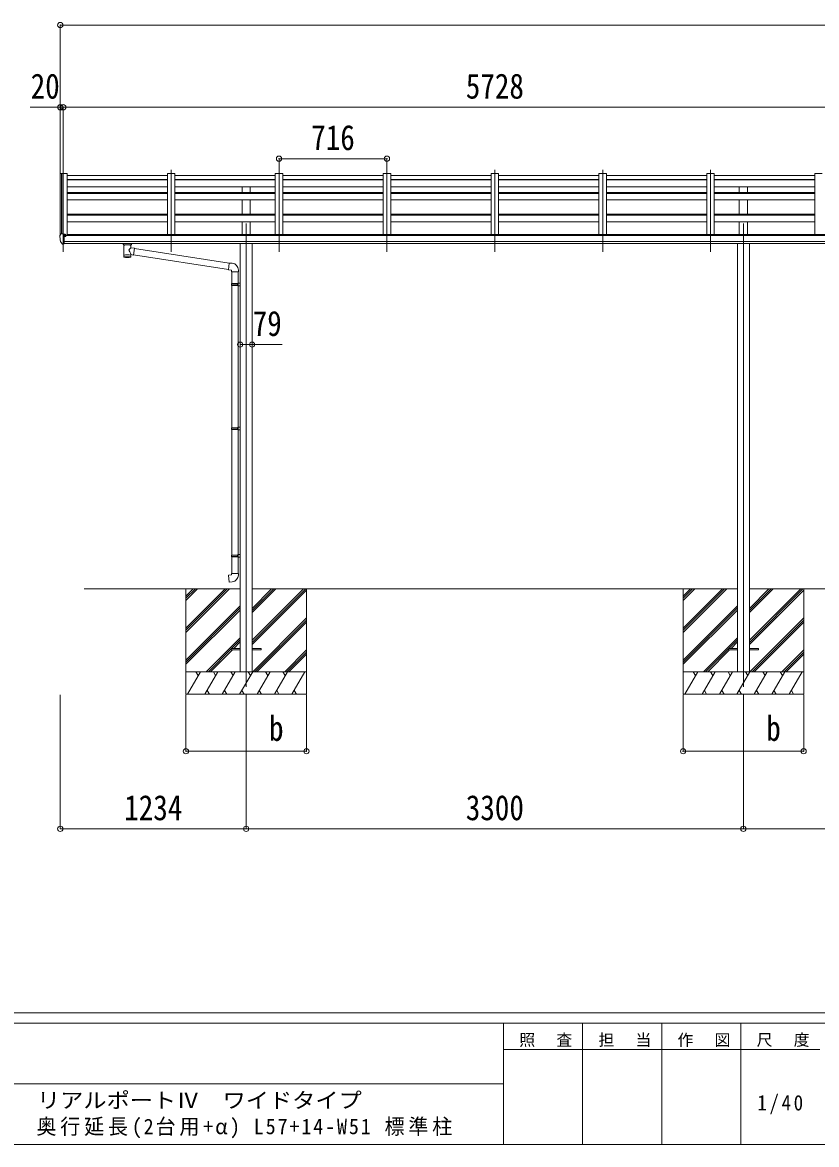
# Model space of a CAD drawing. Units: millimetres at full size. Extents: x -9783 to 9892, y -6828 to 6752.
# Drawn here: x 13 to 5283, y -6828 to 620 of the extents above; entities that cross this region are included whole.
import ezdxf
from ezdxf.enums import TextEntityAlignment as Align

# ---------------------------------------------------------------- set-up
doc = ezdxf.new("R2010")
doc.units = ezdxf.units.MM
doc.header["$LTSCALE"] = 35
doc.header["$PDMODE"] = 32
doc.header["$PDSIZE"] = 35
for name, color, linetype, lineweight in [('0-0_0', 7, 'Continuous', 9), ('0-1_本体', 4, 'Continuous', 9), ('0-2_部品', 7, 'Continuous', 9), ('0-8_PARTS2', 2, 'Continuous', 9), ('0-A_寸法', 6, 'Continuous', 9), ('F-0_240', 7, 'Continuous', 9)]:
    doc.layers.add(name, color=color, linetype=linetype, lineweight=lineweight)
doc.styles.add('ＭＳ ゴシック', font='')
doc.styles.get('ＭＳ ゴシック').set_extended_font_data('MS Gothic')

msp = doc.modelspace()

# ---------------------------------------------------------------- linework, layer by layer
at = {"layer": '0-0_0'}
for p, q in [((421.74, -3139.42), (1458.24, -3139.42)), ((1097.74, -3139.42), (1097.74, -3839.42)), ((1097.74, -3400.15), (1358.47, -3139.42)), ((1097.74, -3414.29), (1372.61, -3139.42)), ((1097.74, -3428.44), (1386.75, -3139.42)), ((1097.74, -3216.31), (1174.62, -3139.42)), ((1097.74, -3202.16), (1160.48, -3139.42)), ((1097.74, -3188.02), (1146.34, -3139.42)), ((1537.24, -3481.15), (1878.97, -3139.42)), ((1537.24, -3495.29), (1893.11, -3139.42)), ((1537.24, -3297.3), (1695.12, -3139.42)), ((1537.24, -3283.16), (1680.98, -3139.42)), ((1537.24, -3269.02), (1666.84, -3139.42)), ((1537.24, -3139.42), (4758.24, -3139.42)), ((1537.24, -3509.44), (1897.74, -3148.94)), ((1897.74, -3139.42), (1897.74, -3839.42)), ((4397.74, -3139.42), (4397.74, -3839.42)), ((4397.74, -3400.15), (4658.47, -3139.42)), ((4397.74, -3414.29), (4672.61, -3139.42)), ((4397.74, -3428.44), (4686.75, -3139.42)), ((4397.74, -3216.31), (4474.62, -3139.42)), ((4397.74, -3202.16), (4460.48, -3139.42)), ((4397.74, -3188.02), (4446.34, -3139.42)), ((4837.24, -3481.15), (5178.97, -3139.42)), ((4837.24, -3495.29), (5193.11, -3139.42)), ((4837.24, -3297.3), (4995.12, -3139.42)), ((4837.24, -3283.16), (4980.98, -3139.42)), ((4837.24, -3269.02), (4966.84, -3139.42)), ((4837.24, -3139.42), (6688.24, -3139.42)), ((4837.24, -3509.44), (5197.74, -3148.94)), ((5197.74, -3139.42), (5197.74, -3839.42)), ((1097.74, -3612.28), (1458.24, -3251.79)), ((1097.74, -3626.43), (1458.24, -3265.93)), ((4397.74, -3612.28), (4758.24, -3251.79)), ((4397.74, -3626.43), (4758.24, -3265.93)), ((1097.74, -3640.57), (1458.24, -3280.07)), ((1541.1, -3689.42), (1897.74, -3332.79)), ((1555.24, -3689.42), (1897.74, -3346.93)), ((4397.74, -3640.57), (4758.24, -3280.07)), ((4841.1, -3689.42), (5197.74, -3332.79)), ((4855.24, -3689.42), (5197.74, -3346.93)), ((1569.38, -3689.42), (1897.74, -3361.07)), ((4869.38, -3689.42), (5197.74, -3361.07)), ((1232.73, -3689.42), (1458.24, -3463.92)), ((1401.38, -3534.91), (1458.24, -3478.06)), ((1415.53, -3534.91), (1458.24, -3492.2)), ((4532.73, -3689.42), (4758.24, -3463.92)), ((4701.38, -3534.91), (4758.24, -3478.06)), ((4715.53, -3534.91), (4758.24, -3492.2)), ((1246.87, -3689.42), (1397.74, -3538.56)), ((1261.01, -3689.42), (1406.53, -3543.91)), ((1753.23, -3689.42), (1897.74, -3544.92)), ((1767.37, -3689.42), (1897.74, -3559.06)), ((1781.51, -3689.42), (1897.74, -3573.2)), ((4546.87, -3689.42), (4697.74, -3538.56)), ((4561.01, -3689.42), (4706.53, -3543.91)), ((5053.23, -3689.42), (5197.74, -3544.92)), ((5067.37, -3689.42), (5197.74, -3559.06)), ((5081.51, -3689.42), (5197.74, -3573.2)), ((1897.74, -3689.42), (1097.74, -3689.42)), ((1108.03, -3839.42), (1194.63, -3689.42)), ((1179.63, -3715.41), (1164.63, -3689.42)), ((1223.5, -3839.42), (1310.1, -3689.42)), ((1295.1, -3715.41), (1280.1, -3689.42)), ((1338.97, -3839.42), (1425.57, -3689.42)), ((1410.57, -3715.41), (1395.57, -3689.42)), ((1454.44, -3839.42), (1541.04, -3689.42)), ((1526.04, -3715.41), (1511.04, -3689.42)), ((1569.91, -3839.42), (1656.51, -3689.42)), ((1641.51, -3715.41), (1626.51, -3689.42)), ((1685.38, -3839.42), (1771.98, -3689.42)), ((1741.98, -3689.42), (1756.98, -3715.41)), ((1800.85, -3839.42), (1887.45, -3689.42)), ((5197.74, -3689.42), (4397.74, -3689.42)), ((4408.03, -3839.42), (4494.63, -3689.42)), ((4479.63, -3715.41), (4464.63, -3689.42)), ((4523.5, -3839.42), (4610.1, -3689.42)), ((4595.1, -3715.41), (4580.1, -3689.42)), ((4638.97, -3839.42), (4725.57, -3689.42)), ((4710.57, -3715.41), (4695.57, -3689.42)), ((4754.44, -3839.42), (4841.04, -3689.42)), ((4826.04, -3715.41), (4811.04, -3689.42)), ((4869.91, -3839.42), (4956.51, -3689.42)), ((4941.51, -3715.41), (4926.51, -3689.42)), ((4985.38, -3839.42), (5071.98, -3689.42)), ((5041.98, -3689.42), (5056.98, -3715.41)), ((5100.85, -3839.42), (5187.45, -3689.42)), ((1097.74, -3839.42), (1897.74, -3839.42)), ((1238.5, -3813.45), (1253.5, -3839.42)), ((1353.97, -3813.44), (1368.97, -3839.42)), ((1469.44, -3813.44), (1484.44, -3839.42)), ((1584.91, -3813.45), (1599.91, -3839.42)), ((1700.38, -3813.45), (1715.38, -3839.42)), ((1815.85, -3813.45), (1830.85, -3839.42)), ((4397.74, -3839.42), (5197.74, -3839.42)), ((4538.5, -3813.45), (4553.5, -3839.42)), ((4653.97, -3813.44), (4668.97, -3839.42)), ((4769.44, -3813.44), (4784.44, -3839.42)), ((4884.91, -3813.45), (4899.91, -3839.42)), ((5000.38, -3813.45), (5015.38, -3839.42)), ((5115.85, -3813.45), (5130.85, -3839.42))]:
    msp.add_line(p, q, dxfattribs=at)
at = {"layer": '0-1_本体'}
for p, q in [((263.75, -384.55), (263.73, -790.19)), ((264.69, -383.67), (272.52, -383.26)), ((272.74, -383.34), (272.74, -783.65)), ((272.82, -383.45), (273.44, -385.07)), ((308.74, -383.25), (308.74, -793.83)), ((308.74, -396.25), (974.74, -396.25)), ((308.74, -422.96), (974.74, -422.96)), ((308.74, -425.81), (974.74, -425.81)), ((974.74, -383.85), (974.74, -787.12)), ((1024.74, -383.85), (974.74, -383.85)), ((1024.74, -383.85), (1024.74, -787.12)), ((1024.74, -396.25), (1690.74, -396.25)), ((1024.74, -422.96), (1690.74, -422.96)), ((1024.74, -425.81), (1690.74, -425.81)), ((1690.74, -383.85), (1690.74, -787.12)), ((1740.74, -383.85), (1690.74, -383.85)), ((1740.74, -383.85), (1740.74, -787.12)), ((1740.74, -396.25), (2406.74, -396.25)), ((1740.74, -422.96), (2406.74, -422.96)), ((1740.74, -425.81), (2406.74, -425.81)), ((2406.74, -383.85), (2406.74, -783.43)), ((2456.74, -383.85), (2406.74, -383.85)), ((2456.74, -383.85), (2456.74, -783.43)), ((2456.74, -396.25), (3122.74, -396.25)), ((2456.74, -422.96), (3122.74, -422.96)), ((2456.74, -425.81), (3122.74, -425.81)), ((3122.74, -383.85), (3122.74, -783.43)), ((3172.74, -383.85), (3122.74, -383.85)), ((3172.74, -383.85), (3172.74, -783.43)), ((3172.74, -396.25), (3838.74, -396.25)), ((3172.74, -422.96), (3838.74, -422.96)), ((3172.74, -425.81), (3838.74, -425.81)), ((3838.74, -383.85), (3838.74, -783.43)), ((3888.74, -383.85), (3838.74, -383.85)), ((3888.74, -383.85), (3888.74, -783.43)), ((3888.74, -396.25), (4554.74, -396.25)), ((3888.74, -422.96), (4554.74, -422.96)), ((3888.74, -425.81), (4554.74, -425.81)), ((4554.74, -383.85), (4554.74, -783.43)), ((4604.74, -383.85), (4554.74, -383.85)), ((4604.74, -383.85), (4604.74, -783.43)), ((4604.74, -396.25), (5270.74, -396.25)), ((4604.74, -422.96), (5270.74, -422.96)), ((4604.74, -425.81), (5270.74, -425.81)), ((5270.74, -383.85), (5270.74, -783.43)), ((5320.74, -383.85), (5270.74, -383.85)), ((308.74, -470.54), (974.74, -470.54)), ((308.74, -509.23), (974.74, -509.23)), ((308.74, -514.52), (974.74, -514.52)), ((1024.74, -470.54), (1690.74, -470.54)), ((1024.74, -509.23), (1690.74, -509.23)), ((1024.74, -514.52), (1690.74, -514.52)), ((1470.24, -509.08), (1470.24, -470.39)), ((1525.24, -509.08), (1525.24, -470.39)), ((1740.74, -470.54), (2406.74, -470.54)), ((1740.74, -509.23), (2406.74, -509.23)), ((1740.74, -514.52), (2406.74, -514.52)), ((2456.74, -470.54), (3122.74, -470.54)), ((2456.74, -509.23), (3122.74, -509.23)), ((2456.74, -514.52), (3122.74, -514.52)), ((3172.74, -470.54), (3838.74, -470.54)), ((3172.74, -509.23), (3838.74, -509.23)), ((3172.74, -514.52), (3838.74, -514.52)), ((3888.74, -470.54), (4554.74, -470.54)), ((3888.74, -509.23), (4554.74, -509.23)), ((3888.74, -514.52), (4554.74, -514.52)), ((4604.74, -470.54), (5270.74, -470.54)), ((4604.74, -509.23), (5270.74, -509.23)), ((4604.74, -514.52), (5270.74, -514.52)), ((4770.24, -509.08), (4770.24, -470.39)), ((4825.24, -509.08), (4825.24, -470.39)), ((308.74, -558.6), (974.74, -558.6)), ((1024.74, -558.6), (1690.74, -558.6)), ((1470.24, -652), (1470.24, -558.45)), ((1525.24, -652), (1525.24, -558.45)), ((1740.74, -558.6), (2406.74, -558.6)), ((2456.74, -558.6), (3122.74, -558.6)), ((3172.74, -558.6), (3838.74, -558.6)), ((3888.74, -558.6), (4554.74, -558.6)), ((4604.74, -558.6), (5270.74, -558.6)), ((4770.24, -652), (4770.24, -558.45)), ((4825.24, -652), (4825.24, -558.45)), ((308.74, -652.16), (974.74, -652.16)), ((308.74, -658.95), (974.74, -658.95)), ((1024.74, -652.16), (1690.74, -652.16)), ((1024.74, -658.95), (1690.74, -658.95)), ((1740.74, -652.16), (2406.74, -652.16)), ((1740.74, -658.95), (2406.74, -658.95)), ((2456.74, -652.16), (3122.74, -652.16)), ((2456.74, -658.95), (3122.74, -658.95)), ((3172.74, -652.16), (3838.74, -652.16)), ((3172.74, -658.95), (3838.74, -658.95)), ((3888.74, -652.16), (4554.74, -652.16)), ((3888.74, -658.95), (4554.74, -658.95)), ((4604.74, -652.16), (5270.74, -652.16)), ((4604.74, -658.95), (5270.74, -658.95)), ((308.74, -702.5), (974.74, -702.5)), ((1024.74, -702.5), (1690.74, -702.5)), ((1470.24, -786.97), (1470.24, -702.35)), ((1525.24, -786.97), (1525.24, -702.35)), ((1740.74, -702.5), (2406.74, -702.5)), ((2456.74, -702.5), (3122.74, -702.5)), ((3172.74, -702.5), (3838.74, -702.5)), ((3888.74, -702.5), (4554.74, -702.5)), ((4604.74, -702.5), (5270.74, -702.5)), ((4770.24, -786.97), (4770.24, -702.35)), ((4825.24, -786.97), (4825.24, -702.35)), ((6005.24, -793.83), (290.24, -793.83)), ((313.74, -793.83), (313.74, -787.12)), ((5981.74, -787.12), (313.74, -787.12)), ((290.24, -835.05), (6005.24, -835.05)), ((6005.24, -846.9), (290.24, -846.82)), ((1458.24, -846.84), (1458.24, -3689.42)), ((1537.24, -846.84), (1537.24, -3689.42)), ((4758.24, -846.84), (4758.24, -3689.42)), ((4837.24, -846.84), (4837.24, -3689.42))]:
    msp.add_line(p, q, dxfattribs=at)
msp.add_lwpolyline([(273.44, -783.65), (273.44, -383.25), (308.74, -383.25)], dxfattribs=at)
msp.add_circle((297.71, -798.56), 3, dxfattribs=at)
for centre, radius, start, end in [((264.74, -384.67), 1, 93, 173.32986), ((272.54, -383.56), 0.301, 21.06327, 92.86679)]:
    msp.add_arc(centre, radius, start, end, dxfattribs=at)
at = {"layer": '0-2_部品'}
for p, q in [((261.74, -793.06), (261.74, -793.69)), ((268.65, -784.26), (264.58, -790.07)), ((271.74, -783.69), (269.41, -783.83)), ((283.74, -783.69), (271.74, -783.69)), ((285.24, -784.61), (283.74, -784.61)), ((290.24, -793.42), (283.74, -793.03)), ((285.24, -784.61), (285.24, -790.78)), ((294.91, -786.11), (285.24, -785.38)), ((285.24, -788.38), (299.24, -788.43)), ((290.24, -790.78), (285.24, -790.78)), ((290.24, -848.99), (290.24, -790.78)), ((294.71, -798.61), (295.24, -798.61)), ((294.91, -786.11), (295.08, -786.12)), ((295.08, -786.12), (295.24, -786.16)), ((295.24, -786.16), (295.38, -786.2)), ((295.24, -798.61), (295.54, -798.61)), ((295.38, -786.2), (295.51, -786.25)), ((295.51, -786.25), (295.61, -786.31)), ((295.54, -797.42), (295.54, -798.61)), ((295.54, -798.61), (300.24, -798.61)), ((295.61, -786.31), (295.68, -786.38)), ((295.68, -786.38), (295.72, -786.45)), ((295.72, -786.45), (295.74, -786.52)), ((295.74, -788.42), (295.74, -786.52)), ((300.24, -789.54), (300.24, -793.5)), ((300.24, -796.99), (300.24, -798.61)), ((300.24, -798.61), (300.71, -798.61)), ((276.12, -850.38), (266.37, -835)), ((282.24, -852.1), (278.53, -851.87)), ((283.74, -838.3), (286.9, -837.89)), ((290.24, -848.99), (284.74, -848.99)), ((286.9, -837.89), (290.24, -837.46)), ((682.24, -853), (682.24, -846.88)), ((686.34, -857.5), (686.32, -937.79)), ((732.14, -875.07), (732.14, -857.49)), ((757.36, -878.98), (732.14, -875.07)), ((736.24, -853), (736.24, -846.88)), ((757.36, -878.98), (750.34, -924.24)), ((1384.2, -978.29), (757.05, -880.99)), ((732.16, -937.79), (732.14, -921.16)), ((732.14, -921.41), (750.34, -924.24)), ((1380.53, -1020.22), (750.61, -922.5)), ((1405.16, -978.67), (1384.32, -976.85)), ((1400.24, -1034.42), (1446.24, -1034.42)), ((1402.24, -1034.42), (1402.24, -1113.68)), ((1444.24, -1034.42), (1444.24, -1111.12)), ((1446.24, -1034.42), (1446.24, -1023.5)), ((1400.24, -1115.68), (1401.24, -1113.68)), ((1400.24, -1115.68), (1444.24, -1115.68)), ((1400.24, -1115.68), (1400.24, -1123.68)), ((1401.24, -1113.68), (1444.24, -1113.68)), ((1439.76, -1115.68), (1439.33, -1113.68)), ((1442.24, -1111.18), (1458.24, -1110.71)), ((1442.24, -1113.18), (1442.24, -1111.18)), ((1442.24, -1113.18), (1444.24, -1113.18)), ((1458.24, -1110.71), (1458.24, -1128.65)), ((1400.24, -1123.68), (1444.24, -1123.68)), ((1400.24, -1123.68), (1401.24, -1125.68)), ((1401.24, -1125.68), (1444.24, -1125.68)), ((1402.24, -1125.68), (1402.24, -2069.86)), ((1442.24, -1128.18), (1442.24, -1126.18)), ((1442.24, -1128.18), (1458.24, -1128.65)), ((1444.24, -1128.23), (1444.24, -2067.3)), ((1400.24, -2071.86), (1401.24, -2069.86)), ((1400.24, -2071.86), (1444.24, -2071.86)), ((1400.24, -2071.86), (1400.24, -2079.86)), ((1400.24, -2079.86), (1444.24, -2079.86)), ((1400.24, -2079.86), (1401.24, -2081.86)), ((1401.24, -2069.86), (1444.24, -2069.86)), ((1401.24, -2081.86), (1444.24, -2081.86)), ((1402.24, -2081.86), (1402.24, -2915.02)), ((1439.76, -2071.86), (1439.33, -2069.86)), ((1442.24, -2067.36), (1458.24, -2066.89)), ((1442.24, -2069.36), (1442.24, -2067.36)), ((1442.24, -2069.36), (1444.24, -2069.36)), ((1442.24, -2084.36), (1442.24, -2082.36)), ((1442.24, -2084.36), (1458.24, -2084.83)), ((1444.24, -2084.42), (1444.24, -2912.46)), ((1458.24, -2066.89), (1458.24, -2084.83)), ((1400.24, -2917.02), (1401.24, -2915.02)), ((1400.24, -2917.02), (1444.24, -2917.02)), ((1400.24, -2917.02), (1400.24, -2925.02)), ((1400.24, -2925.02), (1444.24, -2925.02)), ((1400.24, -2925.02), (1401.24, -2927.02)), ((1401.24, -2915.02), (1444.24, -2915.02)), ((1401.24, -2927.02), (1444.24, -2927.02)), ((1402.24, -2927.02), (1402.24, -3037.02)), ((1439.76, -2917.02), (1439.33, -2915.02)), ((1442.24, -2912.52), (1458.24, -2912.05)), ((1442.24, -2914.52), (1442.24, -2912.52)), ((1442.24, -2914.52), (1444.24, -2914.52)), ((1442.24, -2929.52), (1442.24, -2927.52)), ((1442.24, -2929.52), (1458.24, -2929.99)), ((1444.24, -2929.58), (1444.24, -3037.02)), ((1458.24, -2912.05), (1458.24, -2929.99)), ((1400.24, -3037.02), (1446.24, -3037.02)), ((1400.24, -3047.02), (1400.24, -3037.02)), ((1446.24, -3037.02), (1446.24, -3047.94))]:
    msp.add_line(p, q, dxfattribs=at)
at = {"layer": '0-2_部品', "color": 4}
for p, q in [((1397.74, -3534.91), (1458.24, -3534.91)), ((1397.74, -3534.91), (1397.74, -3543.91)), ((1397.74, -3543.91), (1458.24, -3543.91)), ((1537.24, -3534.91), (1597.74, -3534.91)), ((1537.24, -3543.91), (1597.74, -3543.91)), ((1597.74, -3534.91), (1597.74, -3543.91)), ((4697.74, -3534.91), (4758.24, -3534.91)), ((4697.74, -3534.91), (4697.74, -3543.91)), ((4697.74, -3543.91), (4758.24, -3543.91)), ((4837.24, -3534.91), (4897.74, -3534.91)), ((4837.24, -3543.91), (4897.74, -3543.91)), ((4897.74, -3534.91), (4897.74, -3543.91))]:
    msp.add_line(p, q, dxfattribs=at)
at = {"layer": '0-2_部品'}
for points in [[(282.24, -852.1), (283.74, -852.19), (283.74, -783.69)], [(283.74, -849.99), (284.24, -849.99), (284.74, -848.99)], [(682.28, -853.06), (682.25, -852.7), (682.5, -851.74), (683.02, -850.86), (683.82, -850.02), (684.94, -849.22), (686.34, -848.5)], [(682.28, -852.94), (682.25, -853.3), (682.5, -854.26), (683.02, -855.14), (683.82, -855.98), (684.94, -856.77), (686.34, -857.5)], [(732.14, -848.51), (732.37, -848.6), (733.73, -849.34), (734.84, -850.19), (735.6, -851.05), (736.06, -851.95), (736.23, -852.84)], [(732.14, -857.49), (732.37, -857.39), (733.73, -856.66), (734.84, -855.81), (735.6, -854.95), (736.06, -854.05), (736.23, -853.16)], [(1384.32, -976.85), (1380.32, -1022.68), (1400.24, -1024.42), (1400.24, -1034.42)], [(1439.76, -1115.68), (1439.76, -1123.68), (1439.33, -1125.68)], [(1442.24, -1126.18), (1444.24, -1126.18), (1444.24, -1113.18)], [(1439.76, -2071.86), (1439.76, -2079.86), (1439.33, -2081.86)], [(1442.24, -2082.36), (1444.24, -2082.36), (1444.24, -2069.36)], [(1439.76, -2917.02), (1439.76, -2925.02), (1439.33, -2927.02)], [(1442.24, -2927.52), (1444.24, -2927.52), (1444.24, -2914.52)], [(1405.16, -3092.77), (1384.32, -3094.59), (1380.32, -3048.77), (1400.24, -3047.02)]]:
    msp.add_lwpolyline(points, dxfattribs=at)
for centre, radius, start, end in [((264.74, -793.06), 3, 93, 180), ((454.23, -793.69), 192.49, 180.0008, 192.1233), ((269.47, -784.83), 1, 93.5, 145), ((297.74, -798.61), 2.5, 151.64236, 180), ((297.74, -798.61), 2.5, 0, 151.64236), ((268.97, -833.5), 3, 191.83348, 210), ((278.71, -848.88), 3, 210, 266.5), ((699.31, -898.22), 51.38, 92.46126, 104.61963), ((719.19, -898.22), 51.38, 75.38037, 87.53874), ((1401.24, -1023.5), 45, 0, 85), ((1401.24, -3047.94), 45, 275, 0)]:
    msp.add_arc(centre, radius, start, end, dxfattribs=at)
for centre, major_axis, ratio, start_param, end_param in [((299.24, -789.54), (-0.02, 1.1), 0.906239, 4.6917496, 6.2625459), ((709.24, -858.69), (-22.91, -0.42), 0.072511, 4.711586, 6.2823824), ((709.26, -857.06), (-22.91, -0.42), 0.072511, 4.711586, 6.2823824), ((709.21, -857.07), (22.92, -0.42), 0.07247, 0.0008089, 1.5716053), ((709.21, -858.69), (22.92, -0.42), 0.07247, 0.0008089, 1.5716053), ((709.24, -894.62), (-22.81, 26.62), 0.234429, 3.1563334, 4.5976381), ((711.79, -897.27), (20.32, 22.25), 0.045535, 4.9756507, 6.2441899), ((720.24, -853), (16, 0), 0.361356, 0, 0.0194874), ((720.24, -853), (16, 0), 0.361356, 6.2636979, 6.2831853), ((709.24, -937.79), (22.92, 0), 0.101955, 6.2829723, 9.4248207), ((709.24, -937.79), (22.92, 0), 0.101955, 3.1415499, 6.2833984), ((709.24, -925.35), (22.91, 0), 0.122865, 6.2831853, 9.424778)]:
    msp.add_ellipse(centre, major_axis=major_axis, ratio=ratio, start_param=start_param, end_param=end_param, dxfattribs=at)
at = {"layer": '0-8_PARTS2'}
for p, q in [((283.74, -903.02), (283.74, -359.17)), ((999.74, -903.02), (999.74, -359.17)), ((1715.74, -903.02), (1715.74, -359.17)), ((2431.74, -903.02), (2431.74, -359.17)), ((3147.74, -903.02), (3147.74, -359.17)), ((3863.74, -903.02), (3863.74, -359.17)), ((4579.74, -903.02), (4579.74, -359.17)), ((1497.74, -714.21), (1497.74, -3789.44)), ((4797.74, -714.21), (4797.74, -3789.44))]:
    msp.add_line(p, q, dxfattribs=at)
at = {"layer": '0-A_寸法'}
for p, q in [((263.75, 602.37), (263.75, 56.99)), ((263.75, 602.37), (7463.73, 602.37)), ((263.75, 56.99), (63.75, 56.99)), ((263.75, 56.99), (263.75, -398.59)), ((283.75, 56.99), (263.75, 56.99)), ((283.75, 56.99), (283.75, -398.59)), ((283.75, 56.99), (283.75, -398.59)), ((283.75, 56.99), (6011.74, 56.99)), ((1715.74, -284.45), (1715.74, -402.06)), ((1715.74, -284.45), (2431.74, -284.45)), ((2431.74, -284.45), (2431.74, -402.06)), ((1458.24, -1518.17), (1537.24, -1518.17)), ((1537.24, -1518.17), (1737.24, -1518.17)), ((263.75, -4732.3), (263.75, -3842.91)), ((1097.74, -4217.32), (1097.74, -3842.91)), ((1497.74, -4732.3), (1497.74, -3842.91)), ((1897.74, -4217.32), (1897.74, -3842.91)), ((4397.74, -4217.32), (4397.74, -3842.91)), ((4797.74, -4732.3), (4797.74, -3842.91)), ((5197.74, -4217.32), (5197.74, -3842.91)), ((1097.74, -4217.32), (1897.74, -4217.32)), ((4397.74, -4217.32), (5197.74, -4217.32)), ((263.75, -4732.3), (1497.74, -4732.3)), ((1497.74, -4732.3), (4797.74, -4732.3)), ((4797.74, -4732.3), (6727.74, -4732.3))]:
    msp.add_line(p, q, dxfattribs=at)
for p in [(263.75, 602.37), (263.75, 56.99), (283.75, 56.99), (1715.74, -284.45), (2431.74, -284.45), (1458.24, -1518.17), (1537.24, -1518.17), (1097.74, -4217.32), (1897.74, -4217.32), (4397.74, -4217.32), (5197.74, -4217.32), (263.75, -4732.3), (1497.74, -4732.3), (4797.74, -4732.3)]:
    msp.add_point(p, dxfattribs=at)
at = {"layer": 'F-0_240', "color": 5}
for p, q in [((-9783.03, -5953.1), (9396.97, -5953.1)), ((-9783.03, -6023.1), (6285.75, -6023.1)), ((3205.75, -6023.1), (3205.75, -6828.1)), ((3730.75, -6023.1), (3730.75, -6828.1)), ((4255.75, -6023.1), (4255.75, -6828.1)), ((4780.75, -6023.1), (4780.75, -6828.1)), ((3205.75, -6198.1), (5305.75, -6198.1)), ((-3969.25, -6425.6), (3205.75, -6425.6)), ((-9783.03, -6828.1), (9396.97, -6828.1))]:
    msp.add_line(p, q, dxfattribs=at)

# ---------------------------------------------------------------- texts
at = {"layer": '0-A_寸法', "color": 7, "style": 'ＭＳ ゴシック', "width": 0.85}
for s, p in [('20', (67.5, 63.99)), ('5728', (2955.24, 63.99)), ('716', (1929.36, -277.45)), ('79', (1540.99, -1511.17)), ('b', (1649.61, -4198.32)), ('b', (4949.61, -4198.32)), ('1234', (688.24, -4725.3)), ('3300', (2955.24, -4725.3))]:
    msp.add_text(s, height=166.8, dxfattribs=at).set_placement(p, align=Align.BOTTOM_LEFT)
at = {"layer": 'F-0_240', "style": 'ＭＳ ゴシック', "width": 1.1}
msp.add_text('リアルポートⅣ\u3000ワイドタイプ', height=102.6, dxfattribs=at).set_placement((109.35, -6616.22), align=Align.BOTTOM_LEFT)
at = {"layer": 'F-0_240', "attachment_point": 7, "style": 'ＭＳ ゴシック'}
for s, insert, char_height in [('\\T1.17;照\u3000査', (3310.76, -6180.6), 76.98), ('\\T1.17;担\u3000当', (3835.76, -6180.6), 76.98), ('\\T1.17;作\u3000図', (4360.75, -6180.6), 76.98), ('\\T1.17;尺\u3000度', (4885.76, -6180.6), 76.98), ('\\T1.28;\\W0.9;1/40', (4890.13, -6626.85), 102.6), ('\\T1.19;\\W0.95;奥行延長(2台用+α)\\~L57+14-W51\\~標準柱', (105.77, -6786.55), 102.6)]:
    msp.add_mtext(s, dxfattribs=dict(at, insert=insert, char_height=char_height))

doc.saveas('drawing.dxf')
